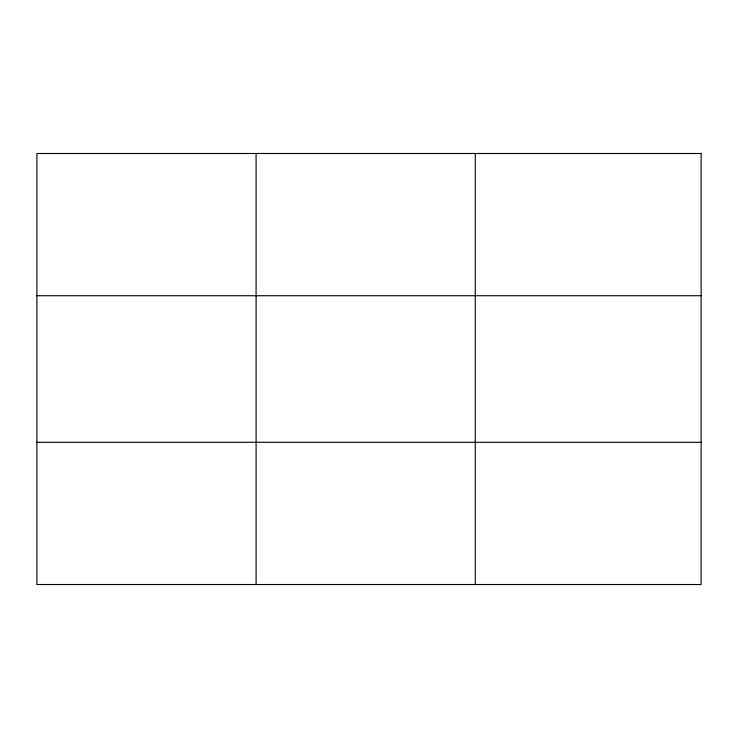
<?xml version="1.0" encoding="UTF-8"?>
<svg xmlns="http://www.w3.org/2000/svg" width="738" height="738" viewBox="0 0 738 738"><rect width="100%" height="100%" fill="white"/><g stroke="black" fill="none" stroke-linecap="round" stroke-linejoin="round"><path stroke-width="1.11" d="M256.086 584.514L256.086 153.486M475.272 584.514L475.272 153.486M36.9 295.726L701.1 295.726M36.9 442.274L701.1 442.274M701.1 153.486L701.1 584.514L36.9 584.514L36.9 153.486L701.1 153.486"/></g></svg>
